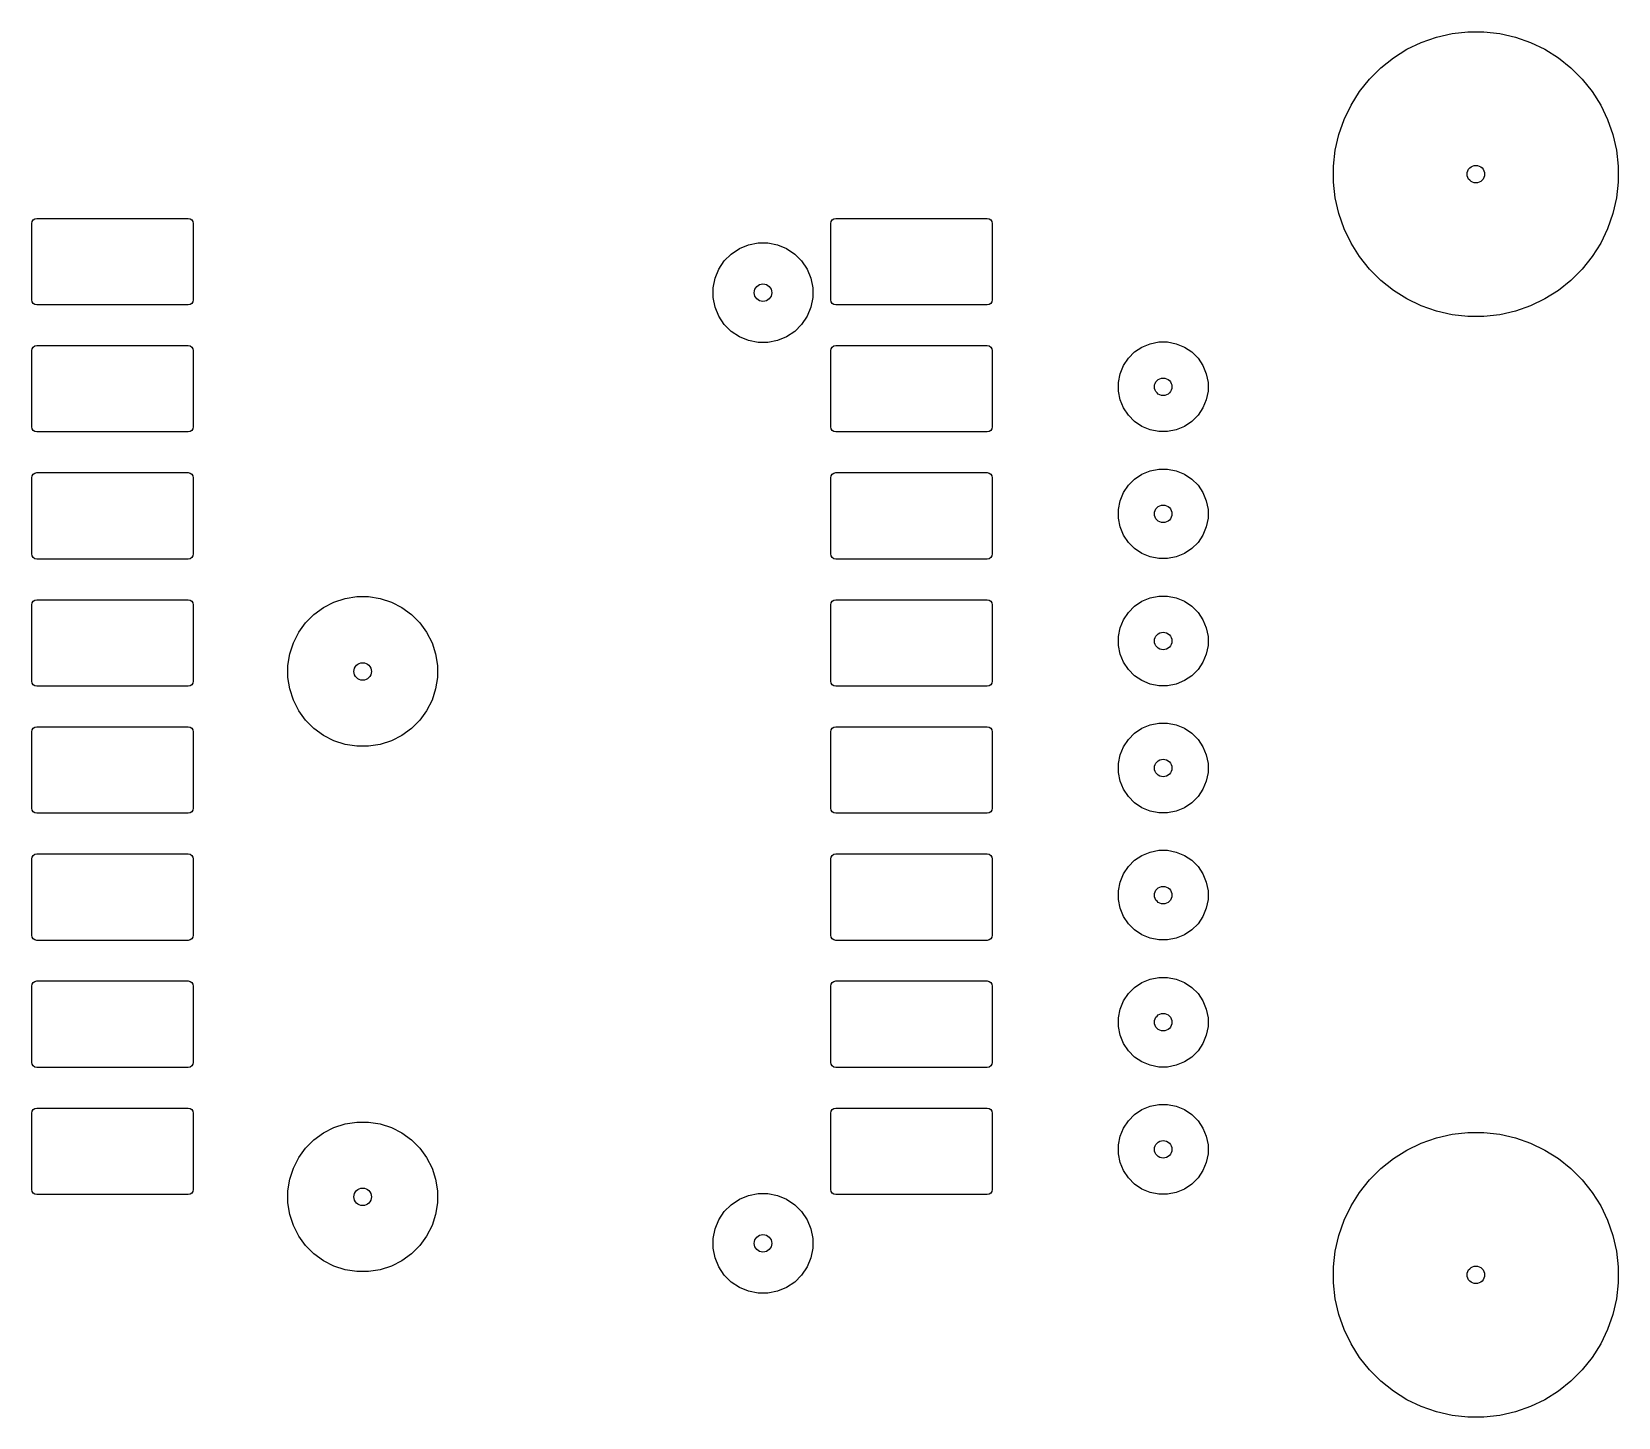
# Model space of a CAD drawing. Header units: millimetres. Extents: x 80.4 to 140.8, y -144.1 to -116.4.
# Drawn here: x 109.14 to 140.85, y -144.1 to -116.4 of the extents above; entities that cross this region are included whole.
import ezdxf

# ---------------------------------------------------------------- set-up
doc = ezdxf.new("R2010")
doc.units = ezdxf.units.MM
doc.layers.add('F.Mask', color=201, linetype='CONTINUOUS', true_color=0xd864ff)

msp = doc.modelspace()

# ---------------------------------------------------------------- linework, layer by layer
at = {"layer": 'F.Mask', "linetype": 'CONTINUOUS'}
for p, q in [((136.621401, -116.755613), (136.909352, -116.616943)), ((136.909352, -116.616943), (137.211019, -116.511386)), ((137.211019, -116.511386), (137.522607, -116.440268)), ((137.522607, -116.440268), (137.840199, -116.404484)), ((137.840199, -116.404484), (138.159801, -116.404484)), ((138.159801, -116.404484), (138.477393, -116.440268)), ((138.477393, -116.440268), (138.788981, -116.511386)), ((138.788981, -116.511386), (139.090648, -116.616943)), ((139.090648, -116.616943), (139.378599, -116.755613)), ((136.100912, -117.12492), (136.350787, -116.925652)), ((136.350787, -116.925652), (136.621401, -116.755613)), ((139.378599, -116.755613), (139.649213, -116.925652)), ((139.649213, -116.925652), (139.899088, -117.12492)), ((135.87492, -117.350912), (136.100912, -117.12492)), ((139.899088, -117.12492), (140.12508, -117.350912)), ((135.505613, -117.871401), (135.675652, -117.600787)), ((135.675652, -117.600787), (135.87492, -117.350912)), ((140.12508, -117.350912), (140.324348, -117.600787)), ((140.324348, -117.600787), (140.494387, -117.871401)), ((135.366943, -118.159352), (135.505613, -117.871401)), ((140.494387, -117.871401), (140.633057, -118.159352)), ((135.261386, -118.461019), (135.366943, -118.159352)), ((140.633057, -118.159352), (140.738614, -118.461019)), ((135.190268, -118.772607), (135.261386, -118.461019)), ((140.738614, -118.461019), (140.809732, -118.772607)), ((135.154484, -119.090199), (135.190268, -118.772607)), ((140.809732, -118.772607), (140.845516, -119.090199)), ((135.154484, -119.409801), (135.154484, -119.090199)), ((140.845516, -119.090199), (140.845516, -119.409801)), ((135.190268, -119.727393), (135.154484, -119.409801)), ((140.845516, -119.409801), (140.809732, -119.727393)), ((135.261386, -120.038981), (135.190268, -119.727393)), ((140.809732, -119.727393), (140.738614, -120.038981)), ((109.143264, -120.198966), (109.165375, -120.165875)), ((109.165375, -120.165875), (109.198466, -120.143764)), ((109.198466, -120.143764), (109.2375, -120.136)), ((109.2375, -120.136), (112.2625, -120.136)), ((112.2625, -120.136), (112.301534, -120.143764)), ((112.301534, -120.143764), (112.334625, -120.165875)), ((112.334625, -120.165875), (112.356736, -120.198966)), ((125.113264, -120.198966), (125.135375, -120.165875)), ((125.135375, -120.165875), (125.168466, -120.143764)), ((125.168466, -120.143764), (125.2075, -120.136)), ((125.2075, -120.136), (128.2325, -120.136)), ((128.2325, -120.136), (128.271534, -120.143764)), ((128.271534, -120.143764), (128.304625, -120.165875)), ((128.304625, -120.165875), (128.326736, -120.198966)), ((135.366943, -120.340648), (135.261386, -120.038981)), ((140.738614, -120.038981), (140.633057, -120.340648)), ((109.1355, -120.238), (109.143264, -120.198966)), ((109.1355, -121.762), (109.1355, -120.238)), ((112.356736, -120.198966), (112.3645, -120.238)), ((112.3645, -120.238), (112.3645, -121.762)), ((125.1055, -120.238), (125.113264, -120.198966)), ((125.1055, -121.762), (125.1055, -120.238)), ((128.326736, -120.198966), (128.3345, -120.238)), ((128.3345, -120.238), (128.3345, -121.762)), ((135.505613, -120.628599), (135.366943, -120.340648)), ((140.633057, -120.340648), (140.494387, -120.628599)), ((123.115607, -120.84699), (123.278603, -120.738079)), ((123.278603, -120.738079), (123.459715, -120.66306)), ((123.459715, -120.66306), (123.651983, -120.624815)), ((123.651983, -120.624815), (123.848017, -120.624815)), ((123.848017, -120.624815), (124.040285, -120.66306)), ((124.040285, -120.66306), (124.221397, -120.738079)), ((124.221397, -120.738079), (124.384393, -120.84699)), ((135.675652, -120.899213), (135.505613, -120.628599)), ((140.494387, -120.628599), (140.324348, -120.899213)), ((122.868079, -121.148603), (122.97699, -120.985607)), ((122.97699, -120.985607), (123.115607, -120.84699)), ((124.384393, -120.84699), (124.52301, -120.985607)), ((124.52301, -120.985607), (124.631921, -121.148603)), ((135.87492, -121.149088), (135.675652, -120.899213)), ((140.324348, -120.899213), (140.12508, -121.149088)), ((122.754815, -121.521983), (122.79306, -121.329715)), ((122.79306, -121.329715), (122.868079, -121.148603)), ((124.631921, -121.148603), (124.70694, -121.329715)), ((124.70694, -121.329715), (124.745185, -121.521983)), ((136.100912, -121.37508), (135.87492, -121.149088)), ((136.350787, -121.574348), (136.100912, -121.37508)), ((139.899088, -121.37508), (139.649213, -121.574348)), ((140.12508, -121.149088), (139.899088, -121.37508)), ((109.143264, -121.801034), (109.1355, -121.762)), ((112.3645, -121.762), (112.356736, -121.801034)), ((122.754815, -121.718017), (122.754815, -121.521983)), ((122.79306, -121.910285), (122.754815, -121.718017)), ((124.745185, -121.718017), (124.70694, -121.910285)), ((124.745185, -121.521983), (124.745185, -121.718017)), ((125.113264, -121.801034), (125.1055, -121.762)), ((128.3345, -121.762), (128.326736, -121.801034)), ((136.621401, -121.744387), (136.350787, -121.574348)), ((136.909352, -121.883057), (136.621401, -121.744387)), ((139.378599, -121.744387), (139.090648, -121.883057)), ((139.649213, -121.574348), (139.378599, -121.744387)), ((109.165375, -121.834125), (109.143264, -121.801034)), ((109.198466, -121.856236), (109.165375, -121.834125)), ((109.2375, -121.864), (109.198466, -121.856236)), ((112.2625, -121.864), (109.2375, -121.864)), ((112.301534, -121.856236), (112.2625, -121.864)), ((112.334625, -121.834125), (112.301534, -121.856236)), ((112.356736, -121.801034), (112.334625, -121.834125)), ((122.868079, -122.091397), (122.79306, -121.910285)), ((124.70694, -121.910285), (124.631921, -122.091397)), ((125.135375, -121.834125), (125.113264, -121.801034)), ((125.168466, -121.856236), (125.135375, -121.834125)), ((125.2075, -121.864), (125.168466, -121.856236)), ((128.2325, -121.864), (125.2075, -121.864)), ((128.271534, -121.856236), (128.2325, -121.864)), ((128.304625, -121.834125), (128.271534, -121.856236)), ((128.326736, -121.801034), (128.304625, -121.834125)), ((137.211019, -121.988614), (136.909352, -121.883057)), ((137.522607, -122.059732), (137.211019, -121.988614)), ((137.840199, -122.095516), (137.522607, -122.059732)), ((138.477393, -122.059732), (138.159801, -122.095516)), ((138.788981, -121.988614), (138.477393, -122.059732)), ((139.090648, -121.883057), (138.788981, -121.988614)), ((122.97699, -122.254393), (122.868079, -122.091397)), ((123.115607, -122.39301), (122.97699, -122.254393)), ((123.278603, -122.501921), (123.115607, -122.39301)), ((124.384393, -122.39301), (124.221397, -122.501921)), ((124.52301, -122.254393), (124.384393, -122.39301)), ((124.631921, -122.091397), (124.52301, -122.254393)), ((138.159801, -122.095516), (137.840199, -122.095516)), ((109.143264, -122.738966), (109.165375, -122.705875)), ((109.165375, -122.705875), (109.198466, -122.683764)), ((109.198466, -122.683764), (109.2375, -122.676)), ((109.2375, -122.676), (112.2625, -122.676)), ((112.2625, -122.676), (112.301534, -122.683764)), ((112.301534, -122.683764), (112.334625, -122.705875)), ((112.334625, -122.705875), (112.356736, -122.738966)), ((123.459715, -122.57694), (123.278603, -122.501921)), ((123.651983, -122.615185), (123.459715, -122.57694)), ((123.848017, -122.615185), (123.651983, -122.615185)), ((124.040285, -122.57694), (123.848017, -122.615185)), ((124.221397, -122.501921), (124.040285, -122.57694)), ((125.113264, -122.738966), (125.135375, -122.705875)), ((125.135375, -122.705875), (125.168466, -122.683764)), ((125.168466, -122.683764), (125.2075, -122.676)), ((125.2075, -122.676), (128.2325, -122.676)), ((128.2325, -122.676), (128.271534, -122.683764)), ((128.271534, -122.683764), (128.304625, -122.705875)), ((128.304625, -122.705875), (128.326736, -122.738966)), ((131.179046, -122.804291), (131.325743, -122.706271)), ((131.325743, -122.706271), (131.488744, -122.638754)), ((131.488744, -122.638754), (131.661785, -122.604334)), ((131.661785, -122.604334), (131.838215, -122.604334)), ((131.838215, -122.604334), (132.011256, -122.638754)), ((132.011256, -122.638754), (132.174257, -122.706271)), ((132.174257, -122.706271), (132.320954, -122.804291)), ((109.1355, -122.778), (109.143264, -122.738966)), ((109.1355, -124.302), (109.1355, -122.778)), ((112.356736, -122.738966), (112.3645, -122.778)), ((112.3645, -122.778), (112.3645, -124.302)), ((125.1055, -122.778), (125.113264, -122.738966)), ((125.1055, -124.302), (125.1055, -122.778)), ((128.326736, -122.738966), (128.3345, -122.778)), ((128.3345, -122.778), (128.3345, -124.302)), ((130.956271, -123.075743), (131.054291, -122.929046)), ((131.054291, -122.929046), (131.179046, -122.804291)), ((132.320954, -122.804291), (132.445709, -122.929046)), ((132.445709, -122.929046), (132.543729, -123.075743)), ((130.854334, -123.411785), (130.888754, -123.238744)), ((130.888754, -123.238744), (130.956271, -123.075743)), ((132.543729, -123.075743), (132.611246, -123.238744)), ((132.611246, -123.238744), (132.645666, -123.411785)), ((130.854334, -123.588215), (130.854334, -123.411785)), ((130.888754, -123.761256), (130.854334, -123.588215)), ((132.645666, -123.588215), (132.611246, -123.761256)), ((132.645666, -123.411785), (132.645666, -123.588215)), ((130.956271, -123.924257), (130.888754, -123.761256)), ((131.054291, -124.070954), (130.956271, -123.924257)), ((132.543729, -123.924257), (132.445709, -124.070954)), ((132.611246, -123.761256), (132.543729, -123.924257)), ((109.143264, -124.341034), (109.1355, -124.302)), ((112.3645, -124.302), (112.356736, -124.341034)), ((125.113264, -124.341034), (125.1055, -124.302)), ((128.3345, -124.302), (128.326736, -124.341034)), ((131.179046, -124.195709), (131.054291, -124.070954)), ((131.325743, -124.293729), (131.179046, -124.195709)), ((131.488744, -124.361246), (131.325743, -124.293729)), ((132.174257, -124.293729), (132.011256, -124.361246)), ((132.320954, -124.195709), (132.174257, -124.293729)), ((132.445709, -124.070954), (132.320954, -124.195709)), ((109.165375, -124.374125), (109.143264, -124.341034)), ((109.198466, -124.396236), (109.165375, -124.374125)), ((109.2375, -124.404), (109.198466, -124.396236)), ((112.2625, -124.404), (109.2375, -124.404)), ((112.301534, -124.396236), (112.2625, -124.404)), ((112.334625, -124.374125), (112.301534, -124.396236)), ((112.356736, -124.341034), (112.334625, -124.374125)), ((125.135375, -124.374125), (125.113264, -124.341034)), ((125.168466, -124.396236), (125.135375, -124.374125)), ((125.2075, -124.404), (125.168466, -124.396236)), ((128.2325, -124.404), (125.2075, -124.404)), ((128.271534, -124.396236), (128.2325, -124.404)), ((128.304625, -124.374125), (128.271534, -124.396236)), ((128.326736, -124.341034), (128.304625, -124.374125)), ((131.661785, -124.395666), (131.488744, -124.361246)), ((131.838215, -124.395666), (131.661785, -124.395666)), ((132.011256, -124.361246), (131.838215, -124.395666)), ((109.143264, -125.278966), (109.165375, -125.245875)), ((109.165375, -125.245875), (109.198466, -125.223764)), ((109.198466, -125.223764), (109.2375, -125.216)), ((109.2375, -125.216), (112.2625, -125.216)), ((112.2625, -125.216), (112.301534, -125.223764)), ((112.301534, -125.223764), (112.334625, -125.245875)), ((112.334625, -125.245875), (112.356736, -125.278966)), ((125.113264, -125.278966), (125.135375, -125.245875)), ((125.135375, -125.245875), (125.168466, -125.223764)), ((125.168466, -125.223764), (125.2075, -125.216)), ((125.2075, -125.216), (128.2325, -125.216)), ((128.2325, -125.216), (128.271534, -125.223764)), ((128.271534, -125.223764), (128.304625, -125.245875)), ((128.304625, -125.245875), (128.326736, -125.278966)), ((131.179046, -125.344291), (131.325743, -125.246271)), ((131.325743, -125.246271), (131.488744, -125.178754)), ((131.488744, -125.178754), (131.661785, -125.144334)), ((131.661785, -125.144334), (131.838215, -125.144334)), ((131.838215, -125.144334), (132.011256, -125.178754)), ((132.011256, -125.178754), (132.174257, -125.246271)), ((132.174257, -125.246271), (132.320954, -125.344291)), ((109.1355, -125.318), (109.143264, -125.278966)), ((109.1355, -126.842), (109.1355, -125.318)), ((112.356736, -125.278966), (112.3645, -125.318)), ((112.3645, -125.318), (112.3645, -126.842)), ((125.1055, -125.318), (125.113264, -125.278966)), ((125.1055, -126.842), (125.1055, -125.318)), ((128.326736, -125.278966), (128.3345, -125.318)), ((128.3345, -125.318), (128.3345, -126.842)), ((130.956271, -125.615743), (131.054291, -125.469046)), ((131.054291, -125.469046), (131.179046, -125.344291)), ((132.320954, -125.344291), (132.445709, -125.469046)), ((132.445709, -125.469046), (132.543729, -125.615743)), ((130.854334, -125.951785), (130.888754, -125.778744)), ((130.888754, -125.778744), (130.956271, -125.615743)), ((132.543729, -125.615743), (132.611246, -125.778744)), ((132.611246, -125.778744), (132.645666, -125.951785)), ((130.854334, -126.128215), (130.854334, -125.951785)), ((130.888754, -126.301256), (130.854334, -126.128215)), ((132.645666, -126.128215), (132.611246, -126.301256)), ((132.645666, -125.951785), (132.645666, -126.128215)), ((130.956271, -126.464257), (130.888754, -126.301256)), ((131.054291, -126.610954), (130.956271, -126.464257)), ((132.543729, -126.464257), (132.445709, -126.610954)), ((132.611246, -126.301256), (132.543729, -126.464257)), ((131.179046, -126.735709), (131.054291, -126.610954)), ((131.325743, -126.833729), (131.179046, -126.735709)), ((131.488744, -126.901246), (131.325743, -126.833729)), ((132.174257, -126.833729), (132.011256, -126.901246)), ((132.320954, -126.735709), (132.174257, -126.833729)), ((132.445709, -126.610954), (132.320954, -126.735709)), ((109.143264, -126.881034), (109.1355, -126.842)), ((109.165375, -126.914125), (109.143264, -126.881034)), ((109.198466, -126.936236), (109.165375, -126.914125)), ((109.2375, -126.944), (109.198466, -126.936236)), ((112.2625, -126.944), (109.2375, -126.944)), ((112.301534, -126.936236), (112.2625, -126.944)), ((112.334625, -126.914125), (112.301534, -126.936236)), ((112.356736, -126.881034), (112.334625, -126.914125)), ((112.3645, -126.842), (112.356736, -126.881034)), ((125.113264, -126.881034), (125.1055, -126.842)), ((125.135375, -126.914125), (125.113264, -126.881034)), ((125.168466, -126.936236), (125.135375, -126.914125)), ((125.2075, -126.944), (125.168466, -126.936236)), ((128.2325, -126.944), (125.2075, -126.944)), ((128.271534, -126.936236), (128.2325, -126.944)), ((128.304625, -126.914125), (128.271534, -126.936236)), ((128.326736, -126.881034), (128.304625, -126.914125)), ((128.3345, -126.842), (128.326736, -126.881034)), ((131.661785, -126.935666), (131.488744, -126.901246)), ((131.838215, -126.935666), (131.661785, -126.935666)), ((132.011256, -126.901246), (131.838215, -126.935666)), ((109.143264, -127.818966), (109.165375, -127.785875)), ((109.165375, -127.785875), (109.198466, -127.763764)), ((109.198466, -127.763764), (109.2375, -127.756)), ((109.2375, -127.756), (112.2625, -127.756)), ((112.2625, -127.756), (112.301534, -127.763764)), ((112.301534, -127.763764), (112.334625, -127.785875)), ((112.334625, -127.785875), (112.356736, -127.818966)), ((115.175975, -127.804181), (115.399832, -127.731445)), ((115.399832, -127.731445), (115.632311, -127.694624)), ((115.632311, -127.694624), (115.867689, -127.694624)), ((115.867689, -127.694624), (116.100168, -127.731445)), ((116.100168, -127.731445), (116.324025, -127.804181)), ((125.113264, -127.818966), (125.135375, -127.785875)), ((125.135375, -127.785875), (125.168466, -127.763764)), ((125.168466, -127.763764), (125.2075, -127.756)), ((125.2075, -127.756), (128.2325, -127.756)), ((128.2325, -127.756), (128.271534, -127.763764)), ((128.271534, -127.763764), (128.304625, -127.785875)), ((128.304625, -127.785875), (128.326736, -127.818966)), ((131.179046, -127.884291), (131.325743, -127.786271)), ((131.325743, -127.786271), (131.488744, -127.718754)), ((131.488744, -127.718754), (131.661785, -127.684334)), ((131.661785, -127.684334), (131.838215, -127.684334)), ((131.838215, -127.684334), (132.011256, -127.718754)), ((132.011256, -127.718754), (132.174257, -127.786271)), ((132.174257, -127.786271), (132.320954, -127.884291)), ((109.1355, -127.858), (109.143264, -127.818966)), ((109.1355, -129.382), (109.1355, -127.858)), ((112.356736, -127.818966), (112.3645, -127.858)), ((112.3645, -127.858), (112.3645, -129.382)), ((114.609391, -128.215828), (114.775828, -128.049391)), ((114.775828, -128.049391), (114.966252, -127.91104)), ((114.966252, -127.91104), (115.175975, -127.804181)), ((116.324025, -127.804181), (116.533748, -127.91104)), ((116.533748, -127.91104), (116.724172, -128.049391)), ((116.724172, -128.049391), (116.890609, -128.215828)), ((125.1055, -127.858), (125.113264, -127.818966)), ((125.1055, -129.382), (125.1055, -127.858)), ((128.326736, -127.818966), (128.3345, -127.858)), ((128.3345, -127.858), (128.3345, -129.382)), ((130.956271, -128.155743), (131.054291, -128.009046)), ((131.054291, -128.009046), (131.179046, -127.884291)), ((132.320954, -127.884291), (132.445709, -128.009046)), ((132.445709, -128.009046), (132.543729, -128.155743)), ((114.364181, -128.615975), (114.47104, -128.406252)), ((114.47104, -128.406252), (114.609391, -128.215828)), ((116.890609, -128.215828), (117.02896, -128.406252)), ((117.02896, -128.406252), (117.135819, -128.615975)), ((130.854334, -128.491785), (130.888754, -128.318744)), ((130.888754, -128.318744), (130.956271, -128.155743)), ((132.543729, -128.155743), (132.611246, -128.318744)), ((132.611246, -128.318744), (132.645666, -128.491785)), ((114.291445, -128.839832), (114.364181, -128.615975)), ((117.135819, -128.615975), (117.208555, -128.839832)), ((130.854334, -128.668215), (130.854334, -128.491785)), ((130.888754, -128.841256), (130.854334, -128.668215)), ((132.645666, -128.668215), (132.611246, -128.841256)), ((132.645666, -128.491785), (132.645666, -128.668215)), ((114.254624, -129.072311), (114.291445, -128.839832)), ((117.208555, -128.839832), (117.245376, -129.072311)), ((130.956271, -129.004257), (130.888754, -128.841256)), ((131.054291, -129.150954), (130.956271, -129.004257)), ((132.543729, -129.004257), (132.445709, -129.150954)), ((132.611246, -128.841256), (132.543729, -129.004257)), ((114.254624, -129.307689), (114.254624, -129.072311)), ((114.291445, -129.540168), (114.254624, -129.307689)), ((117.245376, -129.307689), (117.208555, -129.540168)), ((117.245376, -129.072311), (117.245376, -129.307689)), ((131.179046, -129.275709), (131.054291, -129.150954)), ((131.325743, -129.373729), (131.179046, -129.275709)), ((131.488744, -129.441246), (131.325743, -129.373729)), ((132.174257, -129.373729), (132.011256, -129.441246)), ((132.320954, -129.275709), (132.174257, -129.373729)), ((132.445709, -129.150954), (132.320954, -129.275709)), ((109.143264, -129.421034), (109.1355, -129.382)), ((109.165375, -129.454125), (109.143264, -129.421034)), ((109.198466, -129.476236), (109.165375, -129.454125)), ((109.2375, -129.484), (109.198466, -129.476236)), ((112.2625, -129.484), (109.2375, -129.484)), ((112.301534, -129.476236), (112.2625, -129.484)), ((112.334625, -129.454125), (112.301534, -129.476236)), ((112.356736, -129.421034), (112.334625, -129.454125)), ((112.3645, -129.382), (112.356736, -129.421034)), ((114.364181, -129.764025), (114.291445, -129.540168)), ((117.208555, -129.540168), (117.135819, -129.764025)), ((125.113264, -129.421034), (125.1055, -129.382)), ((125.135375, -129.454125), (125.113264, -129.421034)), ((125.168466, -129.476236), (125.135375, -129.454125)), ((125.2075, -129.484), (125.168466, -129.476236)), ((128.2325, -129.484), (125.2075, -129.484)), ((128.271534, -129.476236), (128.2325, -129.484)), ((128.304625, -129.454125), (128.271534, -129.476236)), ((128.326736, -129.421034), (128.304625, -129.454125)), ((128.3345, -129.382), (128.326736, -129.421034)), ((131.661785, -129.475666), (131.488744, -129.441246)), ((131.838215, -129.475666), (131.661785, -129.475666)), ((132.011256, -129.441246), (131.838215, -129.475666)), ((114.47104, -129.973748), (114.364181, -129.764025)), ((114.609391, -130.164172), (114.47104, -129.973748)), ((117.02896, -129.973748), (116.890609, -130.164172)), ((117.135819, -129.764025), (117.02896, -129.973748)), ((109.143264, -130.358966), (109.165375, -130.325875)), ((109.165375, -130.325875), (109.198466, -130.303764)), ((109.198466, -130.303764), (109.2375, -130.296)), ((109.2375, -130.296), (112.2625, -130.296)), ((112.2625, -130.296), (112.301534, -130.303764)), ((112.301534, -130.303764), (112.334625, -130.325875)), ((112.334625, -130.325875), (112.356736, -130.358966)), ((114.775828, -130.330609), (114.609391, -130.164172)), ((116.890609, -130.164172), (116.724172, -130.330609)), ((125.113264, -130.358966), (125.135375, -130.325875)), ((125.135375, -130.325875), (125.168466, -130.303764)), ((125.168466, -130.303764), (125.2075, -130.296)), ((125.2075, -130.296), (128.2325, -130.296)), ((128.2325, -130.296), (128.271534, -130.303764)), ((128.271534, -130.303764), (128.304625, -130.325875)), ((128.304625, -130.325875), (128.326736, -130.358966)), ((131.179046, -130.424291), (131.325743, -130.326271)), ((131.325743, -130.326271), (131.488744, -130.258754)), ((131.488744, -130.258754), (131.661785, -130.224334)), ((131.661785, -130.224334), (131.838215, -130.224334)), ((131.838215, -130.224334), (132.011256, -130.258754)), ((132.011256, -130.258754), (132.174257, -130.326271)), ((132.174257, -130.326271), (132.320954, -130.424291)), ((109.1355, -130.398), (109.143264, -130.358966)), ((109.1355, -131.922), (109.1355, -130.398)), ((112.356736, -130.358966), (112.3645, -130.398)), ((112.3645, -130.398), (112.3645, -131.922)), ((114.966252, -130.46896), (114.775828, -130.330609)), ((115.175975, -130.575819), (114.966252, -130.46896)), ((115.399832, -130.648555), (115.175975, -130.575819)), ((116.324025, -130.575819), (116.100168, -130.648555)), ((116.533748, -130.46896), (116.324025, -130.575819)), ((116.724172, -130.330609), (116.533748, -130.46896)), ((125.1055, -130.398), (125.113264, -130.358966)), ((125.1055, -131.922), (125.1055, -130.398)), ((128.326736, -130.358966), (128.3345, -130.398)), ((128.3345, -130.398), (128.3345, -131.922)), ((130.956271, -130.695743), (131.054291, -130.549046)), ((131.054291, -130.549046), (131.179046, -130.424291)), ((132.320954, -130.424291), (132.445709, -130.549046)), ((132.445709, -130.549046), (132.543729, -130.695743)), ((115.632311, -130.685376), (115.399832, -130.648555)), ((115.867689, -130.685376), (115.632311, -130.685376)), ((116.100168, -130.648555), (115.867689, -130.685376)), ((130.854334, -131.031785), (130.888754, -130.858744)), ((130.888754, -130.858744), (130.956271, -130.695743)), ((132.543729, -130.695743), (132.611246, -130.858744)), ((132.611246, -130.858744), (132.645666, -131.031785)), ((130.854334, -131.208215), (130.854334, -131.031785)), ((130.888754, -131.381256), (130.854334, -131.208215)), ((132.645666, -131.208215), (132.611246, -131.381256)), ((132.645666, -131.031785), (132.645666, -131.208215)), ((130.956271, -131.544257), (130.888754, -131.381256)), ((131.054291, -131.690954), (130.956271, -131.544257)), ((132.543729, -131.544257), (132.445709, -131.690954)), ((132.611246, -131.381256), (132.543729, -131.544257)), ((131.179046, -131.815709), (131.054291, -131.690954)), ((131.325743, -131.913729), (131.179046, -131.815709)), ((132.320954, -131.815709), (132.174257, -131.913729)), ((132.445709, -131.690954), (132.320954, -131.815709)), ((109.143264, -131.961034), (109.1355, -131.922)), ((109.165375, -131.994125), (109.143264, -131.961034)), ((109.198466, -132.016236), (109.165375, -131.994125)), ((109.2375, -132.024), (109.198466, -132.016236)), ((112.2625, -132.024), (109.2375, -132.024)), ((112.301534, -132.016236), (112.2625, -132.024)), ((112.334625, -131.994125), (112.301534, -132.016236)), ((112.356736, -131.961034), (112.334625, -131.994125)), ((112.3645, -131.922), (112.356736, -131.961034)), ((125.113264, -131.961034), (125.1055, -131.922)), ((125.135375, -131.994125), (125.113264, -131.961034)), ((125.168466, -132.016236), (125.135375, -131.994125)), ((125.2075, -132.024), (125.168466, -132.016236)), ((128.2325, -132.024), (125.2075, -132.024)), ((128.271534, -132.016236), (128.2325, -132.024)), ((128.304625, -131.994125), (128.271534, -132.016236)), ((128.326736, -131.961034), (128.304625, -131.994125)), ((128.3345, -131.922), (128.326736, -131.961034)), ((131.488744, -131.981246), (131.325743, -131.913729)), ((131.661785, -132.015666), (131.488744, -131.981246)), ((131.838215, -132.015666), (131.661785, -132.015666)), ((132.011256, -131.981246), (131.838215, -132.015666)), ((132.174257, -131.913729), (132.011256, -131.981246)), ((109.165375, -132.865875), (109.198466, -132.843764)), ((109.198466, -132.843764), (109.2375, -132.836)), ((109.2375, -132.836), (112.2625, -132.836)), ((112.2625, -132.836), (112.301534, -132.843764)), ((112.301534, -132.843764), (112.334625, -132.865875)), ((125.135375, -132.865875), (125.168466, -132.843764)), ((125.168466, -132.843764), (125.2075, -132.836)), ((125.2075, -132.836), (128.2325, -132.836)), ((128.2325, -132.836), (128.271534, -132.843764)), ((128.271534, -132.843764), (128.304625, -132.865875)), ((131.325743, -132.866271), (131.488744, -132.798754)), ((131.488744, -132.798754), (131.661785, -132.764334)), ((131.661785, -132.764334), (131.838215, -132.764334)), ((131.838215, -132.764334), (132.011256, -132.798754)), ((132.011256, -132.798754), (132.174257, -132.866271)), ((109.1355, -132.938), (109.143264, -132.898966)), ((109.1355, -134.462), (109.1355, -132.938)), ((109.143264, -132.898966), (109.165375, -132.865875)), ((112.334625, -132.865875), (112.356736, -132.898966)), ((112.356736, -132.898966), (112.3645, -132.938)), ((112.3645, -132.938), (112.3645, -134.462)), ((125.1055, -132.938), (125.113264, -132.898966)), ((125.1055, -134.462), (125.1055, -132.938)), ((125.113264, -132.898966), (125.135375, -132.865875)), ((128.304625, -132.865875), (128.326736, -132.898966)), ((128.326736, -132.898966), (128.3345, -132.938)), ((128.3345, -132.938), (128.3345, -134.462)), ((130.956271, -133.235743), (131.054291, -133.089046)), ((131.054291, -133.089046), (131.179046, -132.964291)), ((131.179046, -132.964291), (131.325743, -132.866271)), ((132.174257, -132.866271), (132.320954, -132.964291)), ((132.320954, -132.964291), (132.445709, -133.089046)), ((132.445709, -133.089046), (132.543729, -133.235743)), ((130.854334, -133.571785), (130.888754, -133.398744)), ((130.888754, -133.398744), (130.956271, -133.235743)), ((132.543729, -133.235743), (132.611246, -133.398744)), ((132.611246, -133.398744), (132.645666, -133.571785)), ((130.854334, -133.748215), (130.854334, -133.571785)), ((130.888754, -133.921256), (130.854334, -133.748215)), ((132.645666, -133.748215), (132.611246, -133.921256)), ((132.645666, -133.571785), (132.645666, -133.748215)), ((130.956271, -134.084257), (130.888754, -133.921256)), ((131.054291, -134.230954), (130.956271, -134.084257)), ((132.543729, -134.084257), (132.445709, -134.230954)), ((132.611246, -133.921256), (132.543729, -134.084257)), ((131.179046, -134.355709), (131.054291, -134.230954)), ((131.325743, -134.453729), (131.179046, -134.355709)), ((132.320954, -134.355709), (132.174257, -134.453729)), ((132.445709, -134.230954), (132.320954, -134.355709)), ((109.143264, -134.501034), (109.1355, -134.462)), ((109.165375, -134.534125), (109.143264, -134.501034)), ((109.198466, -134.556236), (109.165375, -134.534125)), ((109.2375, -134.564), (109.198466, -134.556236)), ((112.2625, -134.564), (109.2375, -134.564)), ((112.301534, -134.556236), (112.2625, -134.564)), ((112.334625, -134.534125), (112.301534, -134.556236)), ((112.356736, -134.501034), (112.334625, -134.534125)), ((112.3645, -134.462), (112.356736, -134.501034)), ((125.113264, -134.501034), (125.1055, -134.462)), ((125.135375, -134.534125), (125.113264, -134.501034)), ((125.168466, -134.556236), (125.135375, -134.534125)), ((125.2075, -134.564), (125.168466, -134.556236)), ((128.2325, -134.564), (125.2075, -134.564)), ((128.271534, -134.556236), (128.2325, -134.564)), ((128.304625, -134.534125), (128.271534, -134.556236)), ((128.326736, -134.501034), (128.304625, -134.534125)), ((128.3345, -134.462), (128.326736, -134.501034)), ((131.488744, -134.521246), (131.325743, -134.453729)), ((131.661785, -134.555666), (131.488744, -134.521246)), ((131.838215, -134.555666), (131.661785, -134.555666)), ((132.011256, -134.521246), (131.838215, -134.555666)), ((132.174257, -134.453729), (132.011256, -134.521246)), ((109.165375, -135.405875), (109.198466, -135.383764)), ((109.198466, -135.383764), (109.2375, -135.376)), ((109.2375, -135.376), (112.2625, -135.376)), ((112.2625, -135.376), (112.301534, -135.383764)), ((112.301534, -135.383764), (112.334625, -135.405875)), ((125.135375, -135.405875), (125.168466, -135.383764)), ((125.168466, -135.383764), (125.2075, -135.376)), ((125.2075, -135.376), (128.2325, -135.376)), ((128.2325, -135.376), (128.271534, -135.383764)), ((128.271534, -135.383764), (128.304625, -135.405875)), ((131.325743, -135.406271), (131.488744, -135.338754)), ((131.488744, -135.338754), (131.661785, -135.304334)), ((131.661785, -135.304334), (131.838215, -135.304334)), ((131.838215, -135.304334), (132.011256, -135.338754)), ((132.011256, -135.338754), (132.174257, -135.406271)), ((109.1355, -135.478), (109.143264, -135.438966)), ((109.1355, -137.002), (109.1355, -135.478)), ((109.143264, -135.438966), (109.165375, -135.405875)), ((112.334625, -135.405875), (112.356736, -135.438966)), ((112.356736, -135.438966), (112.3645, -135.478)), ((112.3645, -135.478), (112.3645, -137.002)), ((125.1055, -135.478), (125.113264, -135.438966)), ((125.1055, -137.002), (125.1055, -135.478)), ((125.113264, -135.438966), (125.135375, -135.405875)), ((128.304625, -135.405875), (128.326736, -135.438966)), ((128.326736, -135.438966), (128.3345, -135.478)), ((128.3345, -135.478), (128.3345, -137.002)), ((130.956271, -135.775743), (131.054291, -135.629046)), ((131.054291, -135.629046), (131.179046, -135.504291)), ((131.179046, -135.504291), (131.325743, -135.406271)), ((132.174257, -135.406271), (132.320954, -135.504291)), ((132.320954, -135.504291), (132.445709, -135.629046)), ((132.445709, -135.629046), (132.543729, -135.775743)), ((130.854334, -136.111785), (130.888754, -135.938744)), ((130.888754, -135.938744), (130.956271, -135.775743)), ((132.543729, -135.775743), (132.611246, -135.938744)), ((132.611246, -135.938744), (132.645666, -136.111785)), ((130.854334, -136.288215), (130.854334, -136.111785)), ((130.888754, -136.461256), (130.854334, -136.288215)), ((132.645666, -136.288215), (132.611246, -136.461256)), ((132.645666, -136.111785), (132.645666, -136.288215)), ((130.956271, -136.624257), (130.888754, -136.461256)), ((131.054291, -136.770954), (130.956271, -136.624257)), ((132.543729, -136.624257), (132.445709, -136.770954)), ((132.611246, -136.461256), (132.543729, -136.624257)), ((131.179046, -136.895709), (131.054291, -136.770954)), ((131.325743, -136.993729), (131.179046, -136.895709)), ((132.320954, -136.895709), (132.174257, -136.993729)), ((132.445709, -136.770954), (132.320954, -136.895709)), ((109.143264, -137.041034), (109.1355, -137.002)), ((109.165375, -137.074125), (109.143264, -137.041034)), ((109.198466, -137.096236), (109.165375, -137.074125)), ((109.2375, -137.104), (109.198466, -137.096236)), ((112.2625, -137.104), (109.2375, -137.104)), ((112.301534, -137.096236), (112.2625, -137.104)), ((112.334625, -137.074125), (112.301534, -137.096236)), ((112.356736, -137.041034), (112.334625, -137.074125)), ((112.3645, -137.002), (112.356736, -137.041034)), ((125.113264, -137.041034), (125.1055, -137.002)), ((125.135375, -137.074125), (125.113264, -137.041034)), ((125.168466, -137.096236), (125.135375, -137.074125)), ((125.2075, -137.104), (125.168466, -137.096236)), ((128.2325, -137.104), (125.2075, -137.104)), ((128.271534, -137.096236), (128.2325, -137.104)), ((128.304625, -137.074125), (128.271534, -137.096236)), ((128.326736, -137.041034), (128.304625, -137.074125)), ((128.3345, -137.002), (128.326736, -137.041034)), ((131.488744, -137.061246), (131.325743, -136.993729)), ((131.661785, -137.095666), (131.488744, -137.061246)), ((131.838215, -137.095666), (131.661785, -137.095666)), ((132.011256, -137.061246), (131.838215, -137.095666)), ((132.174257, -136.993729), (132.011256, -137.061246)), ((109.165375, -137.945875), (109.198466, -137.923764)), ((109.198466, -137.923764), (109.2375, -137.916)), ((109.2375, -137.916), (112.2625, -137.916)), ((112.2625, -137.916), (112.301534, -137.923764)), ((112.301534, -137.923764), (112.334625, -137.945875)), ((125.135375, -137.945875), (125.168466, -137.923764)), ((125.168466, -137.923764), (125.2075, -137.916)), ((125.2075, -137.916), (128.2325, -137.916)), ((128.2325, -137.916), (128.271534, -137.923764)), ((128.271534, -137.923764), (128.304625, -137.945875)), ((131.325743, -137.946271), (131.488744, -137.878754)), ((131.488744, -137.878754), (131.661785, -137.844334)), ((131.661785, -137.844334), (131.838215, -137.844334)), ((131.838215, -137.844334), (132.011256, -137.878754)), ((132.011256, -137.878754), (132.174257, -137.946271)), ((109.1355, -138.018), (109.143264, -137.978966)), ((109.1355, -139.542), (109.1355, -138.018)), ((109.143264, -137.978966), (109.165375, -137.945875)), ((112.334625, -137.945875), (112.356736, -137.978966)), ((112.356736, -137.978966), (112.3645, -138.018)), ((112.3645, -138.018), (112.3645, -139.542)), ((115.175975, -138.304181), (115.399832, -138.231445)), ((115.399832, -138.231445), (115.632311, -138.194624)), ((115.632311, -138.194624), (115.867689, -138.194624)), ((115.867689, -138.194624), (116.100168, -138.231445)), ((116.100168, -138.231445), (116.324025, -138.304181)), ((125.1055, -138.018), (125.113264, -137.978966)), ((125.1055, -139.542), (125.1055, -138.018)), ((125.113264, -137.978966), (125.135375, -137.945875)), ((128.304625, -137.945875), (128.326736, -137.978966)), ((128.326736, -137.978966), (128.3345, -138.018)), ((128.3345, -138.018), (128.3345, -139.542)), ((130.956271, -138.315743), (131.054291, -138.169046)), ((131.054291, -138.169046), (131.179046, -138.044291)), ((131.179046, -138.044291), (131.325743, -137.946271)), ((132.174257, -137.946271), (132.320954, -138.044291)), ((132.320954, -138.044291), (132.445709, -138.169046)), ((132.445709, -138.169046), (132.543729, -138.315743)), ((114.609391, -138.715828), (114.775828, -138.549391)), ((114.775828, -138.549391), (114.966252, -138.41104)), ((114.966252, -138.41104), (115.175975, -138.304181)), ((116.324025, -138.304181), (116.533748, -138.41104)), ((116.533748, -138.41104), (116.724172, -138.549391)), ((116.724172, -138.549391), (116.890609, -138.715828)), ((130.854334, -138.651785), (130.888754, -138.478744)), ((130.888754, -138.478744), (130.956271, -138.315743)), ((132.543729, -138.315743), (132.611246, -138.478744)), ((132.611246, -138.478744), (132.645666, -138.651785)), ((136.909352, -138.616943), (137.211019, -138.511386)), ((137.211019, -138.511386), (137.522607, -138.440268)), ((137.522607, -138.440268), (137.840199, -138.404484)), ((137.840199, -138.404484), (138.159801, -138.404484)), ((138.159801, -138.404484), (138.477393, -138.440268)), ((138.477393, -138.440268), (138.788981, -138.511386)), ((138.788981, -138.511386), (139.090648, -138.616943)), ((114.47104, -138.906252), (114.609391, -138.715828)), ((116.890609, -138.715828), (117.02896, -138.906252)), ((130.854334, -138.828215), (130.854334, -138.651785)), ((130.888754, -139.001256), (130.854334, -138.828215)), ((132.645666, -138.828215), (132.611246, -139.001256)), ((132.645666, -138.651785), (132.645666, -138.828215)), ((136.350787, -138.925652), (136.621401, -138.755613)), ((136.621401, -138.755613), (136.909352, -138.616943)), ((139.090648, -138.616943), (139.378599, -138.755613)), ((139.378599, -138.755613), (139.649213, -138.925652)), ((114.291445, -139.339832), (114.364181, -139.115975)), ((114.364181, -139.115975), (114.47104, -138.906252)), ((117.02896, -138.906252), (117.135819, -139.115975)), ((117.135819, -139.115975), (117.208555, -139.339832)), ((130.956271, -139.164257), (130.888754, -139.001256)), ((131.054291, -139.310954), (130.956271, -139.164257)), ((132.543729, -139.164257), (132.445709, -139.310954)), ((132.611246, -139.001256), (132.543729, -139.164257)), ((135.87492, -139.350912), (136.100912, -139.12492)), ((136.100912, -139.12492), (136.350787, -138.925652)), ((139.649213, -138.925652), (139.899088, -139.12492)), ((139.899088, -139.12492), (140.12508, -139.350912)), ((114.254624, -139.572311), (114.291445, -139.339832)), ((117.208555, -139.339832), (117.245376, -139.572311)), ((131.179046, -139.435709), (131.054291, -139.310954)), ((131.325743, -139.533729), (131.179046, -139.435709)), ((132.320954, -139.435709), (132.174257, -139.533729)), ((132.445709, -139.310954), (132.320954, -139.435709)), ((135.675652, -139.600787), (135.87492, -139.350912)), ((140.12508, -139.350912), (140.324348, -139.600787)), ((109.143264, -139.581034), (109.1355, -139.542)), ((109.165375, -139.614125), (109.143264, -139.581034)), ((109.198466, -139.636236), (109.165375, -139.614125)), ((109.2375, -139.644), (109.198466, -139.636236)), ((112.2625, -139.644), (109.2375, -139.644)), ((112.301534, -139.636236), (112.2625, -139.644)), ((112.334625, -139.614125), (112.301534, -139.636236)), ((112.356736, -139.581034), (112.334625, -139.614125)), ((112.3645, -139.542), (112.356736, -139.581034)), ((114.254624, -139.807689), (114.254624, -139.572311)), ((114.291445, -140.040168), (114.254624, -139.807689)), ((117.245376, -139.807689), (117.208555, -140.040168)), ((117.245376, -139.572311), (117.245376, -139.807689)), ((123.115607, -139.84699), (123.278603, -139.738079)), ((123.278603, -139.738079), (123.459715, -139.66306)), ((123.459715, -139.66306), (123.651983, -139.624815)), ((123.651983, -139.624815), (123.848017, -139.624815)), ((123.848017, -139.624815), (124.040285, -139.66306)), ((124.040285, -139.66306), (124.221397, -139.738079)), ((124.221397, -139.738079), (124.384393, -139.84699)), ((125.113264, -139.581034), (125.1055, -139.542)), ((125.135375, -139.614125), (125.113264, -139.581034)), ((125.168466, -139.636236), (125.135375, -139.614125)), ((125.2075, -139.644), (125.168466, -139.636236)), ((128.2325, -139.644), (125.2075, -139.644)), ((128.271534, -139.636236), (128.2325, -139.644)), ((128.304625, -139.614125), (128.271534, -139.636236)), ((128.326736, -139.581034), (128.304625, -139.614125)), ((128.3345, -139.542), (128.326736, -139.581034)), ((131.488744, -139.601246), (131.325743, -139.533729)), ((131.661785, -139.635666), (131.488744, -139.601246)), ((131.838215, -139.635666), (131.661785, -139.635666)), ((132.011256, -139.601246), (131.838215, -139.635666)), ((132.174257, -139.533729), (132.011256, -139.601246)), ((135.505613, -139.871401), (135.675652, -139.600787)), ((140.324348, -139.600787), (140.494387, -139.871401)), ((114.364181, -140.264025), (114.291445, -140.040168)), ((117.208555, -140.040168), (117.135819, -140.264025)), ((122.79306, -140.329715), (122.868079, -140.148603)), ((122.868079, -140.148603), (122.97699, -139.985607)), ((122.97699, -139.985607), (123.115607, -139.84699)), ((124.384393, -139.84699), (124.52301, -139.985607)), ((124.52301, -139.985607), (124.631921, -140.148603)), ((124.631921, -140.148603), (124.70694, -140.329715)), ((135.366943, -140.159352), (135.505613, -139.871401)), ((140.494387, -139.871401), (140.633057, -140.159352)), ((114.47104, -140.473748), (114.364181, -140.264025)), ((114.609391, -140.664172), (114.47104, -140.473748)), ((117.02896, -140.473748), (116.890609, -140.664172)), ((117.135819, -140.264025), (117.02896, -140.473748)), ((122.754815, -140.521983), (122.79306, -140.329715)), ((124.70694, -140.329715), (124.745185, -140.521983)), ((135.190268, -140.772607), (135.261386, -140.461019)), ((135.261386, -140.461019), (135.366943, -140.159352)), ((140.633057, -140.159352), (140.738614, -140.461019)), ((140.738614, -140.461019), (140.809732, -140.772607)), ((114.775828, -140.830609), (114.609391, -140.664172)), ((116.890609, -140.664172), (116.724172, -140.830609)), ((122.754815, -140.718017), (122.754815, -140.521983)), ((122.79306, -140.910285), (122.754815, -140.718017)), ((124.745185, -140.718017), (124.70694, -140.910285)), ((124.745185, -140.521983), (124.745185, -140.718017)), ((135.154484, -141.090199), (135.190268, -140.772607)), ((140.809732, -140.772607), (140.845516, -141.090199)), ((114.966252, -140.96896), (114.775828, -140.830609)), ((115.175975, -141.075819), (114.966252, -140.96896)), ((115.399832, -141.148555), (115.175975, -141.075819)), ((116.324025, -141.075819), (116.100168, -141.148555)), ((116.533748, -140.96896), (116.324025, -141.075819)), ((116.724172, -140.830609), (116.533748, -140.96896)), ((122.868079, -141.091397), (122.79306, -140.910285)), ((122.97699, -141.254393), (122.868079, -141.091397)), ((124.631921, -141.091397), (124.52301, -141.254393)), ((124.70694, -140.910285), (124.631921, -141.091397)), ((135.154484, -141.409801), (135.154484, -141.090199)), ((140.845516, -141.090199), (140.845516, -141.409801)), ((115.632311, -141.185376), (115.399832, -141.148555)), ((115.867689, -141.185376), (115.632311, -141.185376)), ((116.100168, -141.148555), (115.867689, -141.185376)), ((123.115607, -141.39301), (122.97699, -141.254393)), ((123.278603, -141.501921), (123.115607, -141.39301)), ((124.384393, -141.39301), (124.221397, -141.501921)), ((124.52301, -141.254393), (124.384393, -141.39301)), ((135.190268, -141.727393), (135.154484, -141.409801)), ((140.845516, -141.409801), (140.809732, -141.727393)), ((123.459715, -141.57694), (123.278603, -141.501921)), ((123.651983, -141.615185), (123.459715, -141.57694)), ((123.848017, -141.615185), (123.651983, -141.615185)), ((124.040285, -141.57694), (123.848017, -141.615185)), ((124.221397, -141.501921), (124.040285, -141.57694)), ((135.261386, -142.038981), (135.190268, -141.727393)), ((140.809732, -141.727393), (140.738614, -142.038981)), ((135.366943, -142.340648), (135.261386, -142.038981)), ((140.738614, -142.038981), (140.633057, -142.340648)), ((135.505613, -142.628599), (135.366943, -142.340648)), ((140.633057, -142.340648), (140.494387, -142.628599)), ((135.675652, -142.899213), (135.505613, -142.628599)), ((140.494387, -142.628599), (140.324348, -142.899213)), ((135.87492, -143.149088), (135.675652, -142.899213)), ((140.324348, -142.899213), (140.12508, -143.149088)), ((136.100912, -143.37508), (135.87492, -143.149088)), ((140.12508, -143.149088), (139.899088, -143.37508)), ((136.350787, -143.574348), (136.100912, -143.37508)), ((136.621401, -143.744387), (136.350787, -143.574348)), ((139.649213, -143.574348), (139.378599, -143.744387)), ((139.899088, -143.37508), (139.649213, -143.574348)), ((136.909352, -143.883057), (136.621401, -143.744387)), ((137.211019, -143.988614), (136.909352, -143.883057)), ((139.090648, -143.883057), (138.788981, -143.988614)), ((139.378599, -143.744387), (139.090648, -143.883057)), ((137.522607, -144.059732), (137.211019, -143.988614)), ((137.840199, -144.095516), (137.522607, -144.059732)), ((138.159801, -144.095516), (137.840199, -144.095516)), ((138.477393, -144.059732), (138.159801, -144.095516)), ((138.788981, -143.988614), (138.477393, -144.059732))]:
    msp.add_line(p, q, dxfattribs=at)
at = {"layer": 'F.Mask'}
for centre in [(138, -119.25), (138, -119.25), (123.75, -121.62), (123.75, -121.62), (131.75, -123.5), (131.75, -123.5), (131.75, -126.04), (131.75, -126.04), (131.75, -128.58), (131.75, -128.58), (115.75, -129.19), (115.75, -129.19), (131.75, -131.12), (131.75, -131.12), (131.75, -133.66), (131.75, -133.66), (131.75, -136.2), (131.75, -136.2), (131.75, -138.74), (131.75, -138.74), (115.75, -139.69), (115.75, -139.69), (123.75, -140.62), (123.75, -140.62), (138, -141.25), (138, -141.25)]:
    msp.add_circle(centre, 0.175, dxfattribs=at)

doc.saveas('drawing.dxf')
